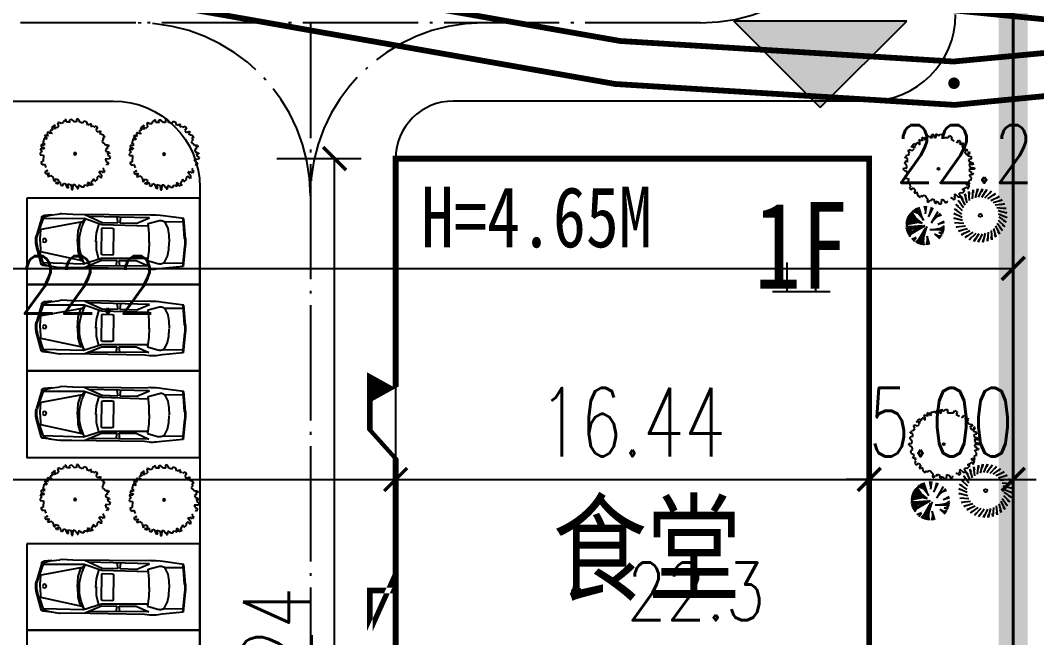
# Model space of a CAD drawing. Header units: millimetres. Extents: x 423323 to 424695, y 55333 to 56284.
# Drawn here: x 423760.54 to 423795.83, y 55737.78 to 55759.21 of the extents above; entities that cross this region are included whole.
import ezdxf
from ezdxf.enums import TextEntityAlignment as Align

# ---------------------------------------------------------------- set-up
doc = ezdxf.new("R2010")
doc.units = ezdxf.units.MM
doc.header["$LTSCALE"] = 1000
for name, pattern in [('DASH', [0.35, 0.25, -0.1]), ('DOTE', [2.4200000000000004, 2, -0.2, 0.02, -0.2]), ('X3', [5, 4, -1])]:
    doc.linetypes.add(name, pattern=pattern)
for name, color, linetype in [('A绿-1', 82, 'Continuous'), ('DIM_ELEV', 3, 'Continuous'), ('PUB_DIM', 3, 'Continuous'), ('PUB_TEXT', 7, 'Continuous'), ('TREE', 74, 'Continuous'), ('地形图', 252, 'Continuous'), ('道路', 4, 'Continuous'), ('道路中心线', 1, 'DOTE'), ('道路线', 142, 'Continuous')]:
    doc.layers.add(name, color=color, linetype=linetype)
doc.styles.add('_TCH_DIM_T3', font='SIMPLEX', dxfattribs={"width": 0.7058823529411765, "bigfont": 'GBCBIG'})
doc.styles.add('HZ', font='rs.shx', dxfattribs={"width": 0.8, "bigfont": 'hztxt.shx'})
doc.styles.add('黑体', font='simhei.ttf', dxfattribs={"width": 0.8, "height": 3.5})
doc.linetypes.add('FENCELINE2', pattern='A,0.25,-0.1,[132,ltypeshp.shx,S=0.1,R=0,X=-0.1,Y=0],-0.1,1', length=1.45)
doc.dimstyles.new('_TCH_ARCH_M_M&&1', dxfattribs={"dimtxt": 2.38, "dimasz": 0.8, "dimexe": 2, "dimexo": 2.4, "dimgap": 0.8, "dimtad": 1, "dimzin": 0, "dimdsep": 46, "dimtxsty": '_TCH_DIM_T3', "dimblk": 'ARCHTICK', "dimcen": 0.09, "dimclrt": 7, "dimazin": 2, "dimtfac": 1, "dimtdec": 0, "dimtix": 1, "dimtmove": 2, "dimatfit": 3, "dimfxl": 0, "dimtolj": 1, "dimtzin": 0, "dimarcsym": 0})

# ---------------------------------------------------------------- blocks, each defined once
blk = doc.blocks.new('gc119')
for p, q in [((-0.5, 1), (-0.5, 0)), ((0.5, 1), (0.5, 0)), ((-1, 0), (1, 0))]:
    blk.add_line(p, q)
blk = doc.blocks.new('GC200')
at = {"linetype": 'Continuous', "const_width": 0.2, "flags": 128}
blk.add_lwpolyline([(-0.1, 0, 1), (0.1, 0, 1)], format="xyb", close=True, dxfattribs=at)
blk = doc.blocks.new('004')
at = {"layer": 'A绿-1', "color": 0}
for p, q in [((-354.0262352973223, 970.8250717481351), (-440.2828581407666, 997.0254248102865)), ((-440.2828581407666, 997.0254248102865), (-401.0504480734235, 898.9449731072164)), ((-283.4899161085486, 859.7583582361913), (-354.0262352973223, 970.8250717481351)), ((-275.5614151135087, 925.1453257759786), (-283.4899161085486, 859.7583582361913)), ((-244.2575060412055, 925.1453257759786), (-275.5614151135087, 925.1453257759786)), ((-205.0250959738623, 1023.225777479049), (-267.7696124538779, 997.0254248102865)), ((-267.7696124538779, 997.0254248102865), (-244.2575060412055, 925.1453257759786)), ((-181.5129895612481, 944.7386332114911), (-205.0250959738623, 1023.225777479049)), ((-134.352078498865, 964.3319406470036), (-181.5129895612481, 944.7386332114911)), ((69.60177459567785, 1036.212039681312), (-8.863045538950246, 1029.71890858018)), ((-8.863045538950246, 1029.71890858018), (-8.863045538950246, 990.532293709155)), ((69.60177459567785, 977.432117374774), (69.60177459567785, 1036.212039681312)), ((93.11388100835029, 938.2455025037489), (69.60177459567785, 977.432117374774)), ((132.3462910756934, 905.552018340466), (93.11388100835029, 938.2455025037489)), ((179.3705038517946, 1023.225777479049), (132.3462910756934, 905.552018340466)), ((250.043521326792, 1016.618732245799), (179.3705038517946, 1023.225777479049)), ((265.627126695239, 944.7386332114911), (250.043521326792, 1016.618732245799)), ((320.5798404663801, 912.0451494415975), (265.627126695239, 944.7386332114911)), ((359.8122505337233, 944.7386332114911), (320.5798404663801, 977.432117374774)), ((320.5798404663801, 977.432117374774), (320.5798404663801, 912.0451494415975)), ((359.8122505337233, 846.658181508421), (359.8122505337233, 944.7386332114911)), ((-871.7026707425248, 604.8175325235134), (-895.2147771060118, 532.9374338825946)), ((-824.6784579664236, 585.2242250880008), (-871.7026707425248, 604.8175325235134)), ((-793.2378505587112, 644.0041473945384), (-824.6784579664236, 585.2242250880008)), ((-761.9339414864662, 715.8842460354572), (-808.9581542625674, 676.6976311644321)), ((-808.9581542625674, 676.6976311644321), (-793.2378505587112, 644.0041473945384)), ((-699.1894250065088, 833.5580051740399), (-769.7257441952825, 748.57773019874)), ((-769.7257441952825, 748.57773019874), (-722.7015314191231, 742.0845990976086)), ((-722.7015314191231, 650.6111930211773), (-761.9339414864662, 715.8842460354572)), ((-722.7015314191231, 742.0845990976086), (-691.2609240114689, 683.304676791071)), ((-691.2609240114689, 683.304676791071), (-722.7015314191231, 650.6111930211773)), ((-691.2609240114689, 761.6779065331211), (-699.1894250065088, 833.5580051740399)), ((-534.4679819792509, 794.3713903030148), (-691.2609240114689, 761.6779065331211)), ((-510.9558756157639, 892.4518420060849), (-605.0043011680245, 840.1650508006787)), ((-605.0043011680245, 840.1650508006787), (-534.4679819792509, 794.3713903030148)), ((-456.0031618445646, 866.2514889439335), (-510.9558756157639, 892.4518420060849)), ((-401.0504480734235, 898.9449731072164), (-456.0031618445646, 866.2514889439335)), ((399.0446606501937, 813.9646977385273), (359.8122505337233, 846.658181508421)), ((438.2770707175368, 853.2652271350598), (399.0446606501937, 813.9646977385273)), ((477.50948078488, 827.0648744662976), (438.2770707175368, 853.2652271350598)), ((524.5336935609812, 879.3516656717038), (477.50948078488, 827.0648744662976)), ((563.7661036283243, 846.658181508421), (524.5336935609812, 879.3516656717038)), ((532.3254962697974, 768.28495215976), (563.7661036283243, 846.658181508421)), ((571.5579063370824, 702.8979842265835), (532.3254962697974, 768.28495215976)), ((563.7661036283243, 670.2045004566899), (571.5579063370824, 702.8979842265835)), ((595.0700127497548, 637.511016293407), (563.7661036283243, 670.2045004566899)), ((657.8145291805267, 663.597454830051), (595.0700127497548, 637.511016293407)), ((697.0469392970554, 617.9177092512837), (657.8145291805267, 663.597454830051)), ((744.2078503593802, 670.2045004566899), (697.0469392970554, 617.9177092512837)), ((783.4402604267234, 604.8175325235134), (744.2078503593802, 670.2045004566899)), ((791.2320631355396, 480.6506426771884), (783.4402604267234, 604.8175325235134)), ((-1067.86472112831, 284.4897392710409), (-1052.144417424453, 317.1832230409345)), ((-1052.144417424453, 317.1832230409345), (-910.9350808098679, 277.9966081699095)), ((-981.6080982848653, 428.3638510783931), (-965.8877945810091, 461.0573352416759)), ((-926.6553845137241, 415.263674744012), (-981.6080982848653, 428.3638510783931)), ((-965.8877945810091, 461.0573352416759), (-863.9108680337667, 454.450289615037)), ((-942.3756881683948, 369.4700142463407), (-926.6553845137241, 415.263674744012)), ((-887.4229743971955, 323.676354142066), (-942.3756881683948, 369.4700142463407)), ((-910.9350808098679, 277.9966081699095), (-887.4229743971955, 323.676354142066)), ((-895.2147771060118, 532.9374338825946), (-863.9108680337667, 480.6506426771884)), ((-863.9108680337667, 454.450289615037), (-840.3987616210943, 461.0573352416759)), ((830.4644732028246, 500.243950112701), (791.2320631355396, 480.6506426771884)), ((806.9523668393958, 408.6566291173658), (869.6968832701677, 487.1437733849307)), ((838.2562759116408, 343.3835761030932), (806.9523668393958, 408.6566291173658)), ((869.6968832701677, 487.1437733849307), (830.4644732028246, 500.243950112701)), ((932.4413997501251, 362.9768835386058), (838.2562759116408, 343.3835761030932)), ((908.9292933866382, 277.9966081699095), (963.7453088716138, 310.6900923331996)), ((963.7453088716138, 310.6900923331996), (932.4413997501251, 362.9768835386058)), ((-942.3756881683948, 225.7098169645033), (-1067.86472112831, 284.4897392710409)), ((-1059.93622013327, 127.6293652614331), (-1052.144417424453, 186.4092875679708)), ((-965.8877945810091, 55.74926662051439), (-1059.93622013327, 127.6293652614331)), ((-1052.144417424453, 186.4092875679708), (-950.1674908772111, 121.1362345536909)), ((-1052.144417424453, -68.53153814470716), (-1052.144417424453, 3.462475415108202)), ((-1052.144417424453, 3.462475415108202), (-965.8877945810091, -3.144570211530663)), ((-965.8877945810091, -3.144570211530663), (-965.8877945810091, 55.74926662051439)), ((-950.1674908772111, 121.1362345536909), (-942.3756881683948, 225.7098169645033)), ((932.4413997501251, 199.5094639023519), (885.4171869740239, 199.5094639023519)), ((885.4171869740239, 199.5094639023519), (908.9292933866382, 160.3228490313268)), ((924.6495970413089, 101.4290121992817), (901.0007923915982, 68.8494429548955)), ((901.0007923915982, 68.8494429548955), (971.6738098174683, 16.44873722398188)), ((932.4413997501251, 232.2029480656347), (908.9292933866382, 277.9966081699095)), ((908.9292933866382, 160.3228490313268), (971.6738098174683, 160.3228490313268)), ((971.6738098174683, 160.3228490313268), (924.6495970413089, 101.4290121992817)), ((971.6738098174683, 16.44873722398188), (971.6738098174683, -68.53153814470716)), ((-1044.352614715695, -153.511813120007), (-1067.86472112831, -192.6984279910321)), ((-1067.86472112831, -192.6984279910321), (-1028.632311061025, -218.7848665276761)), ((-989.399900944496, -107.7181530157322), (-1052.144417424453, -68.53153814470716)), ((-981.6080982848653, -173.1051205555195), (-1044.352614715695, -153.511813120007)), ((-1028.632311061025, -218.7848665276761), (-1005.120204648352, -166.4980749288807)), ((-1012.912007357168, -277.6787033597211), (-989.399900944496, -258.0853959242086)), ((-997.1917036533123, -310.3721871296148), (-1012.912007357168, -277.6787033597211)), ((-973.6795972898253, -173.1051205555195), (-989.399900944496, -107.7181530157322)), ((-989.399900944496, -258.0853959242086), (-950.1674908772111, -277.6787033597211)), ((-934.4471871733549, -179.598251656651), (-973.6795972898253, -173.1051205555195)), ((-950.1674908772111, -277.6787033597211), (-926.6553845137241, -251.4783502975697)), ((-926.6553845137241, -251.4783502975697), (-934.4471871733549, -179.598251656651)), ((869.6968832701677, -277.6787033597211), (846.1847769066808, -336.4586256662587)), ((948.1617034539813, -310.3721871296148), (869.6968832701677, -277.6787033597211)), ((971.6738098174683, -68.53153814470716), (901.0007923915982, -94.61797628796194)), ((901.0007923915982, -94.61797628796194), (901.0007923915982, -179.598251656651)), ((901.0007923915982, -179.598251656651), (948.1617034539813, -218.7848665276761)), ((948.1617034539813, -218.7848665276761), (971.6738098174683, -271.0716577330822)), ((971.6738098174683, -271.0716577330822), (948.1617034539813, -310.3721871296148)), ((-918.8635818049079, -356.0519331017713), (-997.1917036533123, -310.3721871296148)), ((-942.3756881683948, -526.0124834457674), (-926.6553845137241, -480.3327374736109)), ((-863.9108680337667, -499.9260449091234), (-942.3756881683948, -526.0124834457674)), ((-926.6553845137241, -480.3327374736109), (-887.4229743971955, -441.0322080770711)), ((-887.4229743971955, -441.0322080770711), (-918.8635818049079, -356.0519331017713)), ((-887.4229743971955, -584.9063202778125), (-840.3987616210943, -532.6195286790171)), ((-848.1905643299106, -643.6862421909609), (-887.4229743971955, -584.9063202778125)), ((-840.3987616210943, -532.6195286790171), (-863.9108680337667, -499.9260449091234)), ((-801.1663515537512, -584.9063202778125), (-848.1905643299106, -643.6862421909609)), ((-761.9339414864662, -617.5998040477061), (-801.1663515537512, -584.9063202778125)), ((775.5117594316835, -513.0262212435046), (767.7199567228672, -552.2128361145296)), ((767.7199567228672, -552.2128361145296), (830.4644732028246, -584.9063202778125)), ((799.0238658443559, -447.6392537037173), (775.5117594316835, -513.0262212435046)), ((814.7441694990266, -493.3189992824773), (799.0238658443559, -447.6392537037173)), ((830.4644732028246, -584.9063202778125), (806.9523668393958, -617.5998040477061)), ((861.7683822751278, -473.7256918469648), (814.7441694990266, -493.3189992824773)), ((846.1847769066808, -336.4586256662587), (885.4171869740239, -434.5390769759397)), ((885.4171869740239, -434.5390769759397), (861.7683822751278, -473.7256918469648)), ((-636.4449085264932, -728.66651755965), (-714.9097287103068, -656.7864189187312)), ((-683.4691213026526, -787.560354391695), (-636.4449085264932, -728.66651755965)), ((-628.5164075314533, -852.9473223248715), (-683.4691213026526, -787.560354391695)), ((-573.7003920957213, -800.6605307260761), (-628.5164075314533, -852.9473223248715)), ((-401.0504480734235, -852.9473223248715), (-573.7003920957213, -800.6605307260761)), ((-424.5625544369104, -944.4207284013028), (-401.0504480734235, -852.9473223248715)), ((297.0677341029514, -833.2401003638515), (273.5556276902789, -918.2203753391514)), ((328.3716431751964, -911.7272442380199), (297.0677341029514, -833.2401003638515)), ((383.3243569463957, -892.1339371958966), (359.8122505337233, -918.2203753391514)), ((406.8364633098245, -865.9335841337452), (383.3243569463957, -892.1339371958966)), ((438.2770707175368, -872.540629760384), (406.8364633098245, -865.9335841337452)), ((422.5567670136807, -885.5268915692577), (438.2770707175368, -872.540629760384)), ((453.997374421393, -918.2203753391514), (422.5567670136807, -885.5268915692577)), ((469.5809797898401, -807.1536618272075), (446.0688734263531, -800.6605307260761)), ((446.0688734263531, -800.6605307260761), (485.301283493638, -852.9473223248715)), ((563.7661036283243, -852.9473223248715), (453.997374421393, -918.2203753391514)), ((508.813389857125, -794.0534854928264), (469.5809797898401, -807.1536618272075)), ((485.301283493638, -852.9473223248715), (548.0457999736536, -833.2401003638515)), ((555.8376026332844, -735.2735631862888), (493.0930862024543, -761.3600013295436)), ((493.0930862024543, -761.3600013295436), (508.813389857125, -794.0534854928264)), ((548.0457999736536, -833.2401003638515), (563.7661036283243, -852.9473223248715)), ((650.022726520896, -794.0534854928264), (555.8376026332844, -735.2735631862888)), ((673.5348328843829, -761.3600013295436), (650.022726520896, -794.0534854928264)), ((704.9754402920953, -637.1931114832187), (665.7430301755667, -682.9867719808826)), ((665.7430301755667, -682.9867719808826), (673.5348328843829, -761.3600013295436)), ((759.7914557278273, -650.2932878175998), (704.9754402920953, -637.1931114832187)), ((783.4402604267234, -617.5998040477061), (759.7914557278273, -650.2932878175998)), ((806.9523668393958, -617.5998040477061), (783.4402604267234, -617.5998040477061)), ((-385.3301443695673, -964.0140358368153), (-424.5625544369104, -944.4207284013028)), ((-338.3059315934661, -944.4207284013028), (-385.3301443695673, -964.0140358368153)), ((-299.0735215261229, -944.4207284013028), (-338.3059315934661, -944.4207284013028)), ((-259.841111458838, -1009.80769594109), (-299.0735215261229, -944.4207284013028)), ((-228.5372023373493, -911.7272442380199), (-259.841111458838, -1009.80769594109)), ((-181.5129895612481, -911.7272442380199), (-228.5372023373493, -911.7272442380199)), ((-189.3047922700644, -1009.80769594109), (-181.5129895612481, -911.7272442380199)), ((-126.5602757900488, -1022.907872668864), (-189.3047922700644, -1009.80769594109)), ((-118.6317747950088, -937.9275973001713), (-126.5602757900488, -1022.907872668864)), ((-55.88725836423691, -957.5209047356839), (-118.6317747950088, -937.9275973001713)), ((-55.88725836423691, -1009.80769594109), (-55.88725836423691, -957.5209047356839)), ((-16.65484824776649, -996.707519606709), (-55.88725836423691, -1009.80769594109)), ((69.60177459567785, -1016.300827042221), (-16.65484824776649, -996.707519606709)), ((108.834184663021, -924.8274209657902), (69.60177459567785, -950.913859109045)), ((69.60177459567785, -950.913859109045), (69.60177459567785, -1016.300827042221)), ((132.3462910756934, -1022.907872668864), (108.834184663021, -924.8274209657902)), ((195.0908075556508, -996.707519606709), (132.3462910756934, -1022.907872668864)), ((226.3947166278958, -944.4207284013028), (163.6502001479384, -944.4207284013028)), ((163.6502001479384, -944.4207284013028), (195.0908075556508, -996.707519606709)), ((250.043521326792, -983.6073432723279), (226.3947166278958, -944.4207284013028)), ((297.0677341029514, -964.0140358368153), (250.043521326792, -983.6073432723279)), ((273.5556276902789, -918.2203753391514), (297.0677341029514, -964.0140358368153)), ((359.8122505337233, -918.2203753391514), (328.3716431751964, -911.7272442380199))]:
    blk.add_line(p, q, dxfattribs=at)
blk.add_circle((-32.37515195156448, 9.95560612285044), 31.3039090878656, dxfattribs=at)
blk = doc.blocks.new('106')
at = {"layer": 'A绿-1'}
for p, q in [((-0.228375657403376, 0.3911202088929713), (-0.2133028688840568, 0.3429643791168928)), ((-0.2002683292375877, 0.2369929398410022), (-0.228375657403376, 0.3911202088929713)), ((-0.1568464929587208, 0.4254549364559352), (-0.15036486601457, 0.3754133395850658)), ((-0.1559300976805389, 0.2687884201295674), (-0.1568464929587208, 0.4254549364559352)), ((-0.1067442361963913, 0.2924016029573977), (-0.08044185437029228, 0.4468471328727901)), ((-0.08044185437029228, 0.4468471328727901), (-0.08274833002360538, 0.3964402577839792)), ((-0.05420523235807195, 0.3071150127798319), (-0.001483257976360619, 0.4546468076296151)), ((-0.001483257976360619, 0.4546468076296151), (-0.01250775507651269, 0.4054062413051724)), ((9.054277325049043e-05, 0.3124815910123289), (0.07763017917750403, 0.4486169712617993)), ((0.05449333961587399, 0.3083382761105895), (0.1544946354697458, 0.4289408377371728)), ((0.07763017917750403, 0.4486169712617993), (0.05822263442678377, 0.4020388638600707)), ((0.1073501566424966, 0.2948109610006213), (0.2267746231518686, 0.3962162560783327)), ((0.1544946354697458, 0.4289408377371728), (0.1272937313769944, 0.3864404410123825)), ((0.1570549662574194, 0.2723106667399406), (0.2922739514615387, 0.351437546312809)), ((0.2267746231518686, 0.3962162560783327), (0.1926068455213681, 0.359084923285991)), ((0.2922739514615387, 0.351437546312809), (0.2521774708875455, 0.3208034941926599)), ((-0.3931069399695843, 0.2226583608426154), (-0.355975607293658, 0.1884905835613608)), ((-0.291701645066496, 0.1032338943332434), (-0.3931069399695843, 0.2226583608426154)), ((-0.3483282300294377, 0.2881576893851161), (-0.3176941780839115, 0.2480612085200846)), ((-0.2692013504565693, 0.1529387040063739), (-0.3483282300294377, 0.2881576893851161)), ((-0.2928559703868814, 0.3448861944489181), (-0.2696499992744066, 0.3000793219543993)), ((-0.2384117362089455, 0.1979812509380281), (-0.2928559703868814, 0.3448861944489181)), ((0.2020975130144507, 0.2415210520848632), (0.3490024564089254, 0.295965286437422)), ((0.2411092018592171, 0.2033776454627514), (0.3952364710858092, 0.2314849733375013)), ((0.3490024564089254, 0.295965286437422), (0.3041955842054449, 0.2727593155577779)), ((0.3952364710858092, 0.2314849733375013), (0.3470806413679384, 0.2164121847599745)), ((-0.4455076552694663, 0.07351391715928912), (-0.3989295477513224, 0.05410637240856886)), ((-0.3093722748453729, -0.004025719594210386), (-0.4455076552694663, 0.07351391715928912)), ((-0.4258315216866322, 0.1503783734515309), (-0.3833311250782572, 0.1231774692423642)), ((-0.3052289601182565, 0.0503770774230361), (-0.4258315216866322, 0.1503783734515309)), ((0.2729046823224053, 0.1590394135564566), (0.4295711983577348, 0.1599558088928461)), ((0.2965178649756126, 0.1098535521887243), (0.4509633949492127, 0.08355117030441761)), ((0.3112312750308774, 0.05731454864144325), (0.4587630697060376, 0.004592574201524258)), ((0.3165978530887514, 0.003018773160874844), (0.4527332335128449, -0.07452086312696338)), ((0.4295711983577348, 0.1599558088928461), (0.3795296016032808, 0.1534741818904877)), ((0.4509633949492127, 0.08355117030441761), (0.4005565198021941, 0.08585764607414603)), ((0.4587630697060376, 0.004592574201524258), (0.409522503556218, 0.01561707118526101)), ((-0.4515374914626591, -0.005599520169198513), (-0.4022969252546318, -0.01662401715293527)), ((-0.3040056967874989, -0.05832149460911751), (-0.4515374914626591, -0.005599520169198513)), ((-0.4437378167058341, -0.08455811673775315), (-0.3933309415006079, -0.08686459204182029)), ((-0.2892922866740264, -0.1108604981563985), (-0.4437378167058341, -0.08455811673775315)), ((-0.4223456201143563, -0.1609627548605204), (-0.3723040233599022, -0.1544811283238232)), ((-0.2656791040790267, -0.1600463599897921), (-0.4223456201143563, -0.1609627548605204)), ((0.2764269286999479, -0.1539456499740481), (0.3555538083310239, -0.2891646353527904)), ((0.2989272233680822, -0.1042408407665789), (0.4003325182129629, -0.2236653072759509)), ((0.3124545383616351, -0.05138402339071035), (0.4330570999300107, -0.1513853194192052)), ((0.4330570999300107, -0.1513853194192052), (0.3905567032634281, -0.1241844152100384)), ((0.4527332335128449, -0.07452086312696338), (0.4061551259947009, -0.05511331837624311)), ((-0.2338836235576309, -0.2043845914304256), (-0.3880108928424306, -0.2324919197708368)), ((-0.3880108928424306, -0.2324919197708368), (-0.3398550630663522, -0.21741913119331)), ((-0.1948719347710721, -0.2425279985181987), (-0.3417768781655468, -0.2969722324050963)), ((-0.3417768781655468, -0.2969722324050963), (-0.2969700059038587, -0.2737662615254521)), ((-0.1498293880722485, -0.2733176127076149), (-0.2850483732181601, -0.3524444922804832)), ((-0.2850483732181601, -0.3524444922804832), (-0.2449518926441669, -0.3218104401603341)), ((-0.100124578399118, -0.2958179074339569), (-0.21954904490849, -0.3972232020460069)), ((-0.04726776137249544, -0.3093452220782638), (-0.1472690572263673, -0.4299477837048471)), ((0.007135035470128059, -0.3134885369800031), (-0.07040460099233314, -0.4496239172294736)), ((0.06143081065965816, -0.3081219587475061), (0.008708836219739169, -0.4556537535972893)), ((0.1139698144397698, -0.293408548925072), (0.08766743261367083, -0.4478540788404644)), ((0.1631556759239174, -0.2697953660972416), (0.1640720712020993, -0.4264618824236095)), ((0.2074939074809663, -0.2379998858086765), (0.2356012357049622, -0.3921271548606455)), ((0.2356012357049622, -0.3921271548606455), (0.2205284471274354, -0.3439713250845671)), ((0.2456373144523241, -0.1989881969057024), (0.3000815485720523, -0.3458931404165924)), ((0.3000815485720523, -0.3458931404165924), (0.2768755775177851, -0.3010862679220736)), ((0.3555538083310239, -0.2891646353527904), (0.3249197563272901, -0.2490681549534202)), ((0.4003325182129629, -0.2236653072759509), (0.3632011855370365, -0.1894975295290351)), ((-0.21954904490849, -0.3972232020460069), (-0.1853812672779895, -0.3600918692536652)), ((-0.1472690572263673, -0.4299477837048471), (-0.1200681531336159, -0.3874473869800568)), ((-0.07040460099233314, -0.4496239172294736), (-0.05099705618340522, -0.403045809827745)), ((0.008708836219739169, -0.4556537535972893), (0.01973333331989124, -0.4064131872728467)), ((0.08766743261367083, -0.4478540788404644), (0.08997390820877627, -0.3974472037516534)), ((0.1640720712020993, -0.4264618824236095), (0.1575904442579485, -0.3764202855527401))]:
    blk.add_line(p, q, dxfattribs=at)
blk.add_circle((0, 0), 0.02542566419508603, dxfattribs=at)
blk = doc.blocks.new('A$C3C3C514D')
at = {"color": 62}
for p, q in [((1605.349123671884, 2999.870331034501), (469.207965202746, 3494.452526592766)), ((2071.824466693564, 2429.873760024813), (549.4752726558363, 3589.414497310005)), ((1326.542544143624, 3257.4368001119), (603.2199509869679, 3647.226881267154)), ((847.3345585143543, 3366.418587119289), (660.8505110794213, 3702.693141290947)), ((900.4290915480233, 3477.777107097092), (707.5654244064353, 3738.217803495703)), ((1605.349123671826, 2999.870331034443), (750.8851967665832, 3786.550790739188)), ((984.2713447026326, 3455.243127460824), (812.277521153097, 3810.887742018909)), ((1074.529505442712, 3468.208040370082), (864.6335695263115, 3847.222711280512)), ((1326.542544143624, 3257.4368001119), (974.6930568052921, 3954.623211999133)), ((2179.000919294602, 2416.808635872469), (974.6930568052339, 3954.623211999249)), ((1473.712204596086, 3317.41162919614), (1125.235767764272, 4044.52211061219)), ((1340.201310041419, 3595.987626174581), (1210.139561195509, 4088.230468930968)), ((1751.334722705476, 3802.809465781989), (1478.104904397856, 4197.129696525692)), ((1919.436250670115, 3295.869862360123), (1619.87993329094, 4238.583472712839)), ((1825.683147024072, 4286.479620738857), (1919.436250670115, 3295.869862360123)), ((2775.44420301693, 3381.872161707084), (3114.193770329701, 4078.99409915469)), ((2775.44420301693, 3381.872161707084), (3300.577840314771, 3974.093617225531)), ((3134.837964340055, 3754.76172561085), (3501.200997234264, 3830.990343054407)), ((3589.058006217529, 3756.44363610915), (3284.695077387732, 3426.685868134955)), ((3284.695077387732, 3426.685868134955), (3743.954207360395, 3602.883494721726)), ((3563.89162212651, 3199.447884567722), (3831.21567409375, 3500.923600284324)), ((984.7544328050571, 2273.724241797347), (0.0007839561440050602, 2151.564100286836)), ((1375.672028960544, 2264.313596957742), (3.305520017049275, 2272.03311878012)), ((1448.023580070992, 2052.362110511254), (10.15796255005989, 2361.668319288903)), ((2135.232990760996, 2150.264369801851), (32.55452116351807, 2465.984722051653)), ((533.1912579906057, 2270.554973679129), (49.66226590337465, 2632.960576930171)), ((753.9868587398669, 3022.038857423584), (193.5035932997125, 3044.810067712096)), ((314.4256186053972, 3273.022541428596), (753.9868587398669, 3022.038857423584)), ((2296.287840595644, 2297.597798085713), (1605.349123671884, 2999.870331034501)), ((2489.686676225509, 2732.206118314789), (3940.056056752917, 3352.898291928723)), ((2489.686676225509, 2732.206118314789), (4009.666269849055, 3242.915287533222)), ((3070.429863068275, 2927.334310644423), (4073.21272466809, 3125.70325735418)), ((3515.591569720767, 2534.436122798623), (4262.348584147287, 2582.152975055709)), ((3555.853422827786, 2540.219438288535), (4282.777590182144, 2465.430031596887)), ((3687.70036326116, 3052.713633903913), (4141.990765752853, 2975.994746586832)), ((510.4239044267451, 1999.942123937828), (0.5570620362996124, 2201.739804678538)), ((1064.607652771112, 1996.477009726019), (4.591833160433453, 2012.261513261532)), ((439.1764462417341, 1908.790770723863), (8.669284592731856, 1959.786650099326)), ((774.4177742820466, 2000.798174635274), (13.15909582190216, 1915.126752585493)), ((2135.232990760996, 2150.264369801851), (21.87210965197301, 1846.695811072015)), ((657.8368002554635, 1926.7924487665), (45.11357798235258, 1758.335794360493)), ((51.28057011880446, 1685.709551507229), (1026.896785462275, 1809.549556535989)), ((1836.29971167905, 2067.005472818244), (97.0255496049067, 1513.774926499522)), ((539.4954581536585, 1654.516319991992), (142.7943724433426, 1412.449900535896)), ((1750.711248750042, 1563.007457011903), (186.746884292399, 1275.758001948852)), ((545.6707400488085, 1182.412796014949), (227.4838215191266, 1189.614000303933)), ((1385.252209935803, 1488.095685860026), (279.3914999731351, 1092.18099616369)), ((1530.658538073068, 1263.897891423228), (320.7974784147227, 1022.162752958364)), ((917.7438590381062, 1320.720697302721), (378.9868606914533, 932.8971355511458)), ((1951.042371983465, 1835.31019329658), (482.6303959125653, 794.4506291616708)), ((1026.896785462275, 1809.549556535989), (539.4954581536585, 1654.516319991992)), ((539.4954581536585, 1654.516319991992), (539.4954581536585, 1654.516319991992)), ((1301.963158443745, 1352.742992593936), (558.3746187355136, 706.2906014863402)), ((1440.125385918713, 1140.839503598894), (558.3746187394718, 706.290601489658)), ((1951.042371983465, 1835.31019329658), (897.781899552152, 403.6519265507523)), ((1871.159792497579, 1681.281534025329), (1101.653378332849, 274.0547978988034)), ((2208.844738288375, 1494.633367192146), (1767.445051185787, 34.75827791678603)), ((2216.408725720656, 1566.355518555938), (2051.467542838247, 2.374008722632425)), ((2175.896588742093, 1176.232246212487), (2242.774289788154, 1.868802304234123)), ((2860.856211967999, 1371.018306974467), (3696.951632420416, 652.7394956363714)), ((2937.841063297063, 2122.409653927869), (4093.265173327527, 1220.508636300801)), ((3119.921830153093, 1140.888665662438), (3574.077141365618, 535.8399471042794)), ((3124.936847638106, 1964.20130907523), (4195.285891590174, 1521.569583294215)), ((3824.117504721857, 1673.902075865743), (4260.926775615488, 1716.495266604616)), ((4209.219508302107, 1515.851039799309), (3824.117504721857, 1673.902075865743)), ((973.4749761852436, 832.0017907829606), (599.8888272259501, 661.8104805308685)), ((1178.306831361202, 1009.279139255785), (672.0134192556143, 590.1561599333654)), ((1152.412246286403, 749.76160256), (690.5500716508832, 572.7967546492873)), ((1353.226926727395, 1022.72162039252), (748.1426281688036, 521.3821870200627)), ((1404.233748186613, 827.3954568555346), (806.4801583980443, 472.9159176624671)), ((1238.113935883681, 716.2462390401342), (947.2832098532817, 369.174599805352)), ((1258.495346244716, 560.8778919360484), (1009.024247576192, 328.9665749141132)), ((1383.791929551866, 524.2609191740339), (1212.435148148623, 216.2287497345533)), ((1477.26738692564, 960.9549531485245), (1309.122666287818, 172.1930281034729)), ((1942.093605945876, 612.3868579137779), (1418.087107491447, 129.2403816557489)), ((2146.692900019814, 905.306164879963), (1570.411817711953, 80.2600374664762)), ((2115.363810286799, 528.8045255009783), (1808.088464776287, 27.76509755756706)), ((2012.978706246766, 693.9772302700148), (1897.087044521701, 15.22879721483332)), ((2220.338045556971, 537.9691018803278), (2145.655409793486, -0.0003404281451366842)), ((2674.276100698218, 953.4861329870473), (3081.273531702231, 210.4990622177429)), ((2789.530969462998, 723.2639548840234), (2896.489802393538, 121.6835899216821))]:
    blk.add_line(p, q, dxfattribs=at)
blk = doc.blocks.new('$plan$00001328')
at = {"layer": '道路线'}
for p, q in [((-2278.570649627788, 115.6225348542457), (-2218.803366644151, 806.9977161738998)), ((-2253.518725873425, 115.6225348542457), (-2193.85787881245, 805.7664881054179)), ((-2218.803366644151, 806.9977161738998), (-1492.573981824487, 889.0024957686173)), ((-1507.684398478304, 707.438339281015), (-1561.667155417125, 671.3873902272089)), ((-1492.573981774195, 889.0024957686173), (-1284.530039153712, 918.5062971246034)), ((-978.7199154047803, 618.8603807633253), (-1374.339022219882, 728.8031210432191)), ((-1052.766449360085, 923.4538770442841), (-878.2021176843509, 906.2585886130719)), ((-1022.641094101334, 812.4821645323382), (1077.852102024982, 831.3493068288326)), ((-581.5863196149612, 620.4494632431661), (-1022.641094101334, 812.4821645323382)), ((-878.2021176843509, 906.2585886130719), (1644.948969625485, 898.9238580411611)), ((-20.82782665086688, 821.5004658028274), (6.349439877075383, 626.5982612846883)), ((116.3902419519081, 822.6769806089387), (74.00073644538952, 627.2503240569304)), ((1223.991985244463, 895.1156968975001), (622.718902288424, 633.0211199886062)), ((1248.83414398054, 766.8582553601291), (626.0463597648604, 562.0497288253855)), ((1369.958619513346, 582.7117799865473), (1206.826744481278, 751.4299803915483)), ((2642.901139282291, 745.0126403154163), (1248.83414398054, 766.8582553601291)), ((1644.948969625485, 898.9238580411611), (2034.08832831185, 915.328378412195)), ((2034.08832831185, 915.328378412195), (2086.496160414227, 904.4149556926268)), ((2426.516349972791, 855.0477738082909), (2086.496160414209, 904.4149556926268)), ((2367.392204728922, 863.6319476945564), (2369.003086501235, 870.1994307155646)), ((2369.003086501235, 870.1994307155646), (2649.714576295971, 841.6353215474)), ((2603.618147531989, 805.9791319893147), (2426.516349972791, 855.0477738082909)), ((2786.883285571658, 350.7215707288551), (2640.192868194946, 771.7078548146483)), ((2719.629435106227, 782.4776909139646), (2893.796277439503, 147.5088056997437)), ((-1551.048313657363, 692.7412608309705), (-2199.085646605064, 695.440893214035)), ((-1667.391125549983, 458.7826609157846), (-1707.040930119193, 229.5396494913793)), ((-1551.048313657363, 692.7412608309705), (-1667.391125549983, 458.7826609157846)), ((-1015.278262383846, 283.8874308211588), (-978.7199154047803, 618.8603807633253)), ((626.0463597648604, 562.0497288253855), (-987.5850008483385, 537.6323147290705)), ((6.349439877075383, 626.5982612846883), (-581.5863196149612, 620.4494632431661)), ((622.718902288424, 633.0211199886062), (74.00073644538952, 627.2503240569304)), ((222.9823619378485, 404.4614825145063), (222.9823619378485, -455.8024936445336)), ((585.6801457698284, 444.4614825145063), (262.9823619378485, 444.4614825145063)), ((625.6801457698284, -455.8024936445336), (625.6801457698284, 404.4614825145063)), ((810.1659774063783, 258.4339271039234), (721.9120364981763, 593.5758898943996)), ((2843.511522860842, 342.0289321672671), (1302.199908849602, 652.7908354911951)), ((1447.790420437345, 334.1006135109264), (1369.958619513346, 582.7117799865473)), ((2761.54817048625, 15.95725267650681), (2740.211318794828, 362.1850695459934)), ((-1707.040930119193, 229.5396494913793), (-1716.803549932217, -16.09594553427183)), ((-1019.342400924349, -34.16415319639879), (-1015.278262383846, 283.8874308211588)), ((821.9633191051662, -37.82169551554131), (810.1659774063783, 258.4339271039234)), ((1468.573994546642, -41.25965100687705), (1447.790420437345, 334.1006135109264)), ((2815.796833965084, 347.0679665119487), (2866.195612707271, 111.8736684027671)), ((-2278.567482475383, -163.4248824511461), (-2218.803366644151, -854.8000837389745)), ((-2253.518725873425, -163.4248824511461), (-2193.856295236244, -853.5688556704745)), ((-1706.309240666068, -277.342017056436), (-1716.803549932217, -31.70642203080303)), ((-1667.391125549983, -506.5850284808412), (-1707.040930119193, -277.342017056436)), ((-1019.342400924349, -13.63821436865788), (-1015.278262383846, -331.6897983862337)), ((-1015.278262383846, -331.6897983862337), (-978.7199154046784, -666.6627483284001)), ((810.1659774063783, -306.2362946689983), (721.9120364981763, -641.3782574594743)), ((821.9633191051662, -9.980672049515363), (810.1659774063783, -306.2362946689983)), ((1468.573994546642, -6.54271655817962), (1447.790420437345, -381.9029810759831)), ((2719.629435106227, -830.2800584790211), (2893.796277439503, -195.3111732648186)), ((2761.54817048625, -63.75962024154529), (2740.211318794828, -409.9874371110682)), ((2815.796833965084, -394.8703340770053), (2866.19561270728, -159.6760305924373)), ((-1551.048313657363, -740.5436283960453), (-1667.391125549983, -506.5850284808412)), ((-978.7199153595966, -666.6627483284001), (-1370.806667909756, -775.6238456447327)), ((-581.5863196149612, -668.2518308082408), (-1022.641094101334, -860.2845320973947)), ((626.0463597648604, -609.8520963904421), (-987.5850008482657, -585.434682294127)), ((8.16023015180781, -674.4180823057295), (-581.5863196149612, -668.2518308082408)), ((-17.24633362267468, -869.3335412740644), (8.16023015180781, -674.4180823057295)), ((622.718902288424, -680.8234875536627), (73.44296787683652, -675.0473155222253)), ((110.6335498153721, -870.4299899983389), (73.44296787683652, -675.0473155222253)), ((262.9823619378485, -495.8024936445336), (585.6801457698284, -495.8024936445336)), ((1223.991985244463, -942.9180644625749), (622.718902288424, -680.8234875536627)), ((1248.83414398054, -814.6606229251856), (626.0463597648604, -609.8520963904421)), ((1369.958619513346, -630.514147551622), (1206.826744481278, -799.2323479566048)), ((2843.511522860842, -389.8312997323238), (1302.199908849602, -700.5932030562699)), ((1447.790420437345, -381.9029810759831), (1369.958619513346, -630.4498775320835)), ((2786.883285571658, -398.5239382938208), (2640.192868194946, -819.5102223797048)), ((-2218.803366644151, -854.8000837389745), (-1492.573981824487, -936.8048633336921)), ((-1551.048313635753, -740.5436283960453), (-2199.085646605064, -743.2432607790915)), ((-1507.684398478304, -755.2407068460716), (-1561.667155417125, -719.1897577922655)), ((-1492.573981824086, -936.8048633336921), (-1284.530039153712, -966.3086646896782)), ((-1373.842219347486, -776.4674268508506), (-1374.339022219882, -776.6054886082939)), ((-1052.766449360085, -971.2562446093589), (-878.2021176843509, -954.0609561781284)), ((-1022.641094101334, -860.2845320973947), (1077.852102024982, -879.1516743939073)), ((-878.202117634256, -954.0609561781284), (1644.948969625485, -946.7262256062177)), ((2642.901139282291, -792.8150078804911), (1248.83414398054, -814.6606229251856)), ((1645.052790426268, -946.7262256062177), (2034.08832831185, -963.1307459772515)), ((2034.08832831185, -963.1307459772333), (2086.496160414227, -952.2173232576833)), ((2426.516349972791, -902.8501413733475), (2086.496160414209, -952.2173232576833)), ((2367.392204728922, -911.4343152595948), (2369.003086501235, -918.0017982806212)), ((2369.003086501235, -918.0017982806394), (2649.714576295971, -889.4376891124566)), ((2603.618147531989, -853.7814995543713), (2426.516349972791, -902.8501413733657))]:
    blk.add_line(p, q, dxfattribs=at)
blk.add_circle((2607.584925021333, -20.59104831085375), 62.68939525060667, dxfattribs=at)
for centre, radius, start, end in [((-1417.715108145129, 572.7181596606342), 162, 74.4693624143833, 123.7359269426812), ((-1148.051184006315, -43.86448672738067), 971.9999999999999, 84.37428406137518, 98.07159105383322), ((-191.3733673316628, -40.41645040024474), 1591.016210109743, 331.4559648999681, 29.52266267676653), ((2589.199836083794, 753.9396057195145), 53.99999999999999, 19.21061787771381, 74.513830032485), ((2641.514674226629, 761.0514422286715), 81, 15.33852746652279, 84.18980281791481), ((262.9823619378485, 404.4614825145063), 40, 90, 180), ((585.6801457698284, 404.4614825145063), 40, 0, 90), ((-664.5901247379143, -23.90117379844111), 1620, 175.0592372189745, 184.9407627810255), ((-639.5382009835512, -23.90117379844111), 1620, 175.0592372189745, 184.9407627810255), ((2114.775177046477, -23.90118378252834), 648, 356.4735143370423, 3.526485662957672), ((2232.579648385109, -23.90118109482597), 648, 347.9052429229927, 12.09475707700733), ((2268.878190402739, -23.90118378252834), 648, 344.6614725334772, 15.33852746652279), ((262.9823619378485, -455.8024936445336), 40, 180, 270), ((585.6801457698284, -455.8024936445336), 40, 270, 0), ((-1417.715108145129, -620.5205272256908), 162, 236.2640457365627, 286.8198289506168), ((-1148.051196880925, -3.937880837694195), 971.9999999999999, 261.9284089461668, 275.6257159386248), ((2589.199836083794, -801.7419732788412), 53.99999999999999, 285.486169967515, 340.7893821222862), ((2641.514674226629, -808.8538097937462), 81, 275.8101971820852, 344.6614725334772)]:
    blk.add_arc(centre, radius, start, end, dxfattribs=at)
blk = doc.blocks.new('_ArchTick')
at = {"color": 0, "linetype": 'ByBlock', "const_width": 0.15}
blk.add_lwpolyline([(-0.5, -0.5), (0.5, 0.5)], dxfattribs=at)
blk = doc.blocks.new('*D93')
at = {"layer": 'Defpoints', "color": 0}
for p in [(423771.4547625983, 55754.41100000001), (423774.7750201826, 55754.41100000001), (423774.7750201826, 55718.17100000001)]:
    blk.add_point(p, dxfattribs=at)
at = {"layer": 'PUB_DIM', "color": 0, "lineweight": -2}
for p, q in [((423772.3750201826, 55754.41100000001), (423769.4547625983, 55754.41100000001)), ((423771.4547625983, 55718.17100000001), (423771.4547625983, 55754.41100000001)), ((423772.3750201826, 55718.17100000001), (423769.4547625983, 55718.17100000001))]:
    blk.add_line(p, q, dxfattribs=at)
at = {"layer": 'PUB_DIM', "color": 0, "lineweight": -2, "xscale": 0.8, "yscale": 0.8, "zscale": 0.8}
for p, rotation in [((423771.4547625983, 55754.41100000001), 90), ((423771.4547625983, 55718.17100000001), 270)]:
    blk.add_blockref('_ArchTick', p, dxfattribs=dict(at, rotation=rotation))
at = {"layer": 'PUB_DIM', "color": 7, "insert": (423769.4647625983, 55736.29100000007), "char_height": 2.38, "attachment_point": 5, "rotation": 90, "style": '_TCH_DIM_T3'}
blk.add_mtext('\\A1;36.24', dxfattribs=at)
blk = doc.blocks.new('*D94')
at = {"layer": 'Defpoints', "color": 0}
for p in [(423709.0950112005, 55751.27549080235), (423773.5750201821, 55751.27549080235), (423773.5750201821, 55743.2754906151)]:
    blk.add_point(p, dxfattribs=at)
at = {"layer": 'PUB_DIM', "color": 0, "lineweight": -2}
for p, q in [((423709.0950112005, 55748.87549080235), (423709.0950112005, 55741.2754906151)), ((423773.5750201821, 55748.87549080235), (423773.5750201821, 55741.2754906151)), ((423709.0950112005, 55743.2754906151), (423773.5750201821, 55743.2754906151))]:
    blk.add_line(p, q, dxfattribs=at)
at = {"layer": 'PUB_DIM', "color": 0, "lineweight": -2, "xscale": 0.8, "yscale": 0.8, "zscale": 0.8, "rotation": 180}
blk.add_blockref('_ArchTick', (423709.0950112005, 55743.2754906151), dxfattribs=at)
at = {"layer": 'PUB_DIM', "color": 0, "lineweight": -2, "xscale": 0.8, "yscale": 0.8, "zscale": 0.8}
blk.add_blockref('_ArchTick', (423773.5750201821, 55743.2754906151), dxfattribs=at)
at = {"layer": 'PUB_DIM', "color": 7, "insert": (423733.6975926085, 55746.0254906151), "char_height": 2.38, "attachment_point": 5, "style": '_TCH_DIM_T3'}
blk.add_mtext('\\A1;64.48', dxfattribs=at)
blk = doc.blocks.new('*D95')
at = {"layer": 'Defpoints', "color": 0}
for p in [(423773.5750201821, 55751.27549080235), (423790.0150201821, 55751.27549080235), (423790.0150201821, 55743.2754906151)]:
    blk.add_point(p, dxfattribs=at)
at = {"layer": 'PUB_DIM', "color": 0, "lineweight": -2}
for p, q in [((423773.5750201821, 55748.87549080235), (423773.5750201821, 55741.2754906151)), ((423790.0150201821, 55748.87549080235), (423790.0150201821, 55741.2754906151)), ((423773.5750201821, 55743.2754906151), (423790.0150201821, 55743.2754906151))]:
    blk.add_line(p, q, dxfattribs=at)
at = {"layer": 'PUB_DIM', "color": 0, "lineweight": -2, "xscale": 0.8, "yscale": 0.8, "zscale": 0.8, "rotation": 180}
blk.add_blockref('_ArchTick', (423773.5750201821, 55743.2754906151), dxfattribs=at)
at = {"layer": 'PUB_DIM', "color": 0, "lineweight": -2, "xscale": 0.8, "yscale": 0.8, "zscale": 0.8}
blk.add_blockref('_ArchTick', (423790.0150201821, 55743.2754906151), dxfattribs=at)
at = {"layer": 'PUB_DIM', "color": 7, "insert": (423781.7950201822, 55745.2654906151), "char_height": 2.38, "attachment_point": 5, "style": '_TCH_DIM_T3'}
blk.add_mtext('\\A1;16.44', dxfattribs=at)
blk = doc.blocks.new('*D96')
at = {"layer": 'Defpoints', "color": 0}
for p in [(423790.0150201821, 55751.27549080235), (423795.0150198565, 55751.27549080235), (423795.0150198565, 55743.2754906151)]:
    blk.add_point(p, dxfattribs=at)
at = {"layer": 'PUB_DIM', "color": 0, "lineweight": -2}
for p, q in [((423790.0150201821, 55748.87549080235), (423790.0150201821, 55741.2754906151)), ((423795.0150198565, 55748.87549080235), (423795.0150198565, 55741.2754906151)), ((423790.0150201821, 55743.2754906151), (423789.2150201821, 55743.2754906151)), ((423790.0150201821, 55743.2754906151), (423795.0150198565, 55743.2754906151)), ((423795.0150198565, 55743.2754906151), (423795.8150198565, 55743.2754906151))]:
    blk.add_line(p, q, dxfattribs=at)
at = {"layer": 'PUB_DIM', "color": 0, "lineweight": -2, "xscale": 0.8, "yscale": 0.8, "zscale": 0.8}
blk.add_blockref('_ArchTick', (423790.0150201821, 55743.2754906151), dxfattribs=at)
at = {"layer": 'PUB_DIM', "color": 0, "lineweight": -2, "xscale": 0.8, "yscale": 0.8, "zscale": 0.8, "rotation": 180}
blk.add_blockref('_ArchTick', (423795.0150198565, 55743.2754906151), dxfattribs=at)
at = {"layer": 'PUB_DIM', "color": 7, "insert": (423792.5150200193, 55745.2654906151), "char_height": 2.38, "attachment_point": 5, "style": '_TCH_DIM_T3'}
blk.add_mtext('\\A1;5.00', dxfattribs=at)
blk = doc.blocks.new('*D104')
at = {"layer": 'Defpoints', "color": 0}
for p in [(423795.0149440289, 55750.59929068544), (423709.0950112004, 55742.97537544003), (423795.0149440289, 55742.97537544003)]:
    blk.add_point(p, dxfattribs=at)
at = {"layer": 'PUB_DIM', "color": 0, "lineweight": -2}
for p, q in [((423709.0950112004, 55745.37537544003), (423709.0950112004, 55752.59929068544)), ((423795.0149440289, 55745.37537544003), (423795.0149440289, 55752.59929068544)), ((423709.0950112004, 55750.59929068544), (423795.0149440289, 55750.59929068544))]:
    blk.add_line(p, q, dxfattribs=at)
at = {"layer": 'PUB_DIM', "color": 0, "lineweight": -2, "xscale": 0.8, "yscale": 0.8, "zscale": 0.8, "rotation": 180}
blk.add_blockref('_ArchTick', (423709.0950112004, 55750.59929068544), dxfattribs=at)
at = {"layer": 'PUB_DIM', "color": 0, "lineweight": -2, "xscale": 0.8, "yscale": 0.8, "zscale": 0.8}
blk.add_blockref('_ArchTick', (423795.0149440289, 55750.59929068544), dxfattribs=at)
at = {"layer": 'PUB_DIM', "color": 7, "insert": (423752.0549776147, 55752.58929068544), "char_height": 2.38, "attachment_point": 5, "style": '_TCH_DIM_T3'}
blk.add_mtext('\\A1;85.92', dxfattribs=at)
blk = doc.blocks.new('*D128')
at = {"layer": 'Defpoints', "color": 0}
for p in [(423795.0146569191, 56099.31238583392), (423827.6634346402, 56099.31238583392), (423795.0150198625, 55713.13729403223)]:
    blk.add_point(p, dxfattribs=at)
at = {"layer": 'PUB_DIM', "color": 0, "lineweight": -2}
for p, q in [((423797.4146569191, 56099.31238583392), (423829.6634346402, 56099.31238583392)), ((423827.6634346402, 55713.13729403223), (423827.6634346402, 56099.31238583392)), ((423797.4150198625, 55713.13729403223), (423829.6634346402, 55713.13729403223))]:
    blk.add_line(p, q, dxfattribs=at)
at = {"layer": 'PUB_DIM', "color": 0, "lineweight": -2, "xscale": 0.8, "yscale": 0.8, "zscale": 0.8}
for p, rotation in [((423827.6634346402, 56099.31238583392), 90), ((423827.6634346402, 55713.13729403223), 270)]:
    blk.add_blockref('_ArchTick', p, dxfattribs=dict(at, rotation=rotation))
at = {"layer": 'PUB_DIM', "color": 7, "insert": (423825.6734346402, 55906.22483993314), "char_height": 2.38, "attachment_point": 5, "rotation": 90, "style": '_TCH_DIM_T3'}
blk.add_mtext('\\A1;386.18', dxfattribs=at)

msp = doc.modelspace()

# ---------------------------------------------------------------- hatches: boundary and pattern name
at = {"layer": 'DIM_ELEV'}
msp.add_hatch(color=256, dxfattribs=at).paths.add_polyline_path([(423788.3177355867, 55756.18383520369), (423791.3177355867, 55759.18383520369), (423785.3177355867, 55759.18383520369)])

# ---------------------------------------------------------------- linework, layer by layer
at = {"color": 1, "linetype": 'DASH', "ltscale": 0.02, "const_width": 1}
msp.add_lwpolyline([(423795.0150198624, 55713.13729403212), (423431.611805913, 55713.17167436664), (423431.611805913, 55853.10550709903), (423600.9296590644, 55853.10550709895), (423600.9296591326, 56107.48042107719), (423785.9390527269, 56107.4804210772), (423795.0146569158, 56099.31238583689), (423795.0150198624, 55713.13729403212)], dxfattribs=at)
at = {"linetype": 'FENCELINE2', "ltscale": 0.005, "const_width": 0.1}
msp.add_lwpolyline([(423795.0147920918, 55955.48526557801), (423795.0150198625, 55713.13729403212)], dxfattribs=at)
at = {"ltscale": 0.5, "const_width": 0.2}
msp.add_lwpolyline([(423790.015020182, 55754.41100000001), (423773.5750201826, 55754.41100000001), (423773.5750201814, 55746.41100000018), (423772.6750201824, 55746.41100000024), (423772.6750201823, 55745.16100000007), (423773.5750201826, 55745.16099999983), (423773.5750201825, 55739.42099999984), (423772.6750201824, 55739.42099999984), (423772.6750201825, 55738.17099999967), (423773.5750201826, 55738.17099999978), (423773.5750201824, 55730.17099999967), (423774.1750201826, 55730.17099999967), (423774.1750201826, 55718.17099999996), (423789.4150201826, 55718.17099999996), (423789.4150201826, 55730.17100000007), (423790.0150201824, 55730.17100000007)], close=True, dxfattribs=at)
at = {"layer": 'DIM_ELEV'}
for p, q in [((423788.3177355867, 55756.18383520369), (423785.3177355867, 55759.18383520369)), ((423791.3177355867, 55759.18383520369), (423785.3177355867, 55759.18383520369)), ((423788.3177355867, 55756.18383520369), (423791.3177355867, 55759.18383520369))]:
    msp.add_line(p, q, dxfattribs=at)
at = {"layer": '地形图', "color": 250, "linetype": 'Continuous', "const_width": 0.2, "flags": 128}
msp.add_lwpolyline([(423893.9024006001, 55769.32991522886), (423870.5374557392, 55767.05348687444), (423834.8206861526, 55764.40806619608), (423830.5424657526, 55764.09560758722), (423824.6200699048, 55763.4599890231), (423817.5756046384, 55762.08186674914), (423807.5801921291, 55759.50754033705), (423800.9949769692, 55758.53922970229), (423792.9390197224, 55757.78271484431), (423781.3690800917, 55758.49556909649), (423766.8344267283, 55761.05323263557), (423760.2872952818, 55765.16179483313), (423759.7564124668, 55767.82322460276), (423759.1051155019, 55769.61821350878), (423758.0168368204, 55771.13095236042), (423737.204522541, 55776.75560437991), (423735.9901256831, 55777.41240545887), (423734.4839541329, 55778.91426826591), (423732.8262756185, 55780.71496607649), (423732.364465636, 55781.4716297489), (423732.219195326, 55782.08937099683)], dxfattribs=at)
at = {"layer": '地形图', "color": 250, "linetype": 'Continuous', "const_width": 0.2, "elevation": 21.42, "flags": 128}
msp.add_lwpolyline([(423800.93, 55758.95), (423799.5357407045, 55758.90963781135), (423787.5991316163, 55760.08929780913), (423782.24, 55760.73), (423777.5399572239, 55761.48915640003), (423762.2716695487, 55765.46530650654), (423762, 55765.67), (423761.8915004833, 55766.16192810667), (423767.82, 55775.08)], dxfattribs=at)
at = {"layer": '地形图', "color": 250, "linetype": 'X3', "const_width": 0.2, "flags": 128}
msp.add_lwpolyline([(423894.2996114227, 55767.90285617781), (423870.6598933908, 55765.55844664674), (423834.9455035433, 55762.91320222761), (423824.8340123792, 55761.97340861862), (423817.9069447585, 55760.61825307166), (423807.8562511795, 55758.02968897623), (423801.2034392927, 55757.08074603207), (423792.9809802776, 55756.27728515569), (423781.1924177788, 55757.00360933477), (423766.2855732717, 55759.62676736443), (423759.8885590262, 55763.64112557934)], dxfattribs=at)
at = {"layer": '道路', "color": 4}
for p, q in [((423790.0150112006, 55756.41100000001), (423775.5749943322, 55756.41100000001)), ((423774.7750201826, 55754.41100000001), (423774.7750201826, 55754.41100000001))]:
    msp.add_line(p, q, dxfattribs=at)
msp.add_lwpolyline([(423763.7750201826, 55756.41100000001, -0.4142135623730951), (423766.7750201826, 55753.41100000001), (423766.7750201826, 55719.671, -0.414213562373095), (423763.7750201826, 55716.671), (423727.0146618532, 55716.671, -0.414213562373095), (423724.0146618532, 55719.671), (423724.0146618532, 55753.411, -0.4142135623738054), (423727.0146618532, 55756.41100000001), (423763.7750201826, 55756.41100000001)], format="xyb", dxfattribs=at)
for centre, radius, start, end in [((423790.0150112006, 55759.41100000001), 3, 270, 0), ((423775.5750201826, 55754.41100000018), 2, 90, 180)]:
    msp.add_arc(centre, radius, start, end, dxfattribs=at)
at = {"layer": '道路中心线', "color": 1, "linetype": 'DOTE', "ltscale": 0.002}
for p, q in [((423784.1555639901, 55759.12571439316), (423717.5132338831, 55759.12571439317)), ((423770.6126688747, 55759.12571439316), (423770.6126688747, 55721.66278967936))]:
    msp.add_line(p, q, dxfattribs=at)
for centre, start, end in [((423784.1555639901, 55765.12571439316), 270, 0), ((423764.6126688747, 55753.12571439316), 0, 90), ((423776.6126688747, 55753.12571439316), 90, 180)]:
    msp.add_arc(centre, 6, start, end, dxfattribs=at)
at = {"layer": '道路线'}
for points in [[(423760.7750201798, 55753.04099990443), (423760.7750201799, 55750.04099991409), (423766.7750201814, 55750.04099991432), (423766.7750201814, 55753.04099990326)], [(423760.7750201799, 55750.04099991549), (423760.77502018, 55747.04099992515), (423766.7750201816, 55747.04099992538), (423766.7750201816, 55750.04099991432)], [(423760.77502018, 55747.04099992655), (423760.7750201802, 55744.04099993621), (423766.7750201817, 55744.04099993644), (423766.7750201817, 55747.04099992538)], [(423760.7750201803, 55741.04099993621), (423760.7750201804, 55738.04099994587), (423766.7750201819, 55738.0409999461), (423766.7750201819, 55741.04099993504)], [(423760.7750201804, 55738.04099994727), (423760.7750201805, 55735.04099995693), (423766.775020182, 55735.04099995716), (423766.775020182, 55738.0409999461)]]:
    msp.add_lwpolyline(points, close=True, dxfattribs=at)

# ---------------------------------------------------------------- block references
at = {"layer": 'A绿-1'}
for name, p, xscale, yscale, zscale, rotation in [('004', (423762.4435352397, 55754.62152194264), -0.00116705121472478, 0.00116705121472478, -0.00116705121472478, 249.6396806737813), ('004', (423765.5359012489, 55754.60767056832), -0.00116705121472478, 0.00116705121472478, -0.00116705121472478, 249.6396806737813), ('004', (423792.3842238284, 55754.05775836428), 0.00116705121472478, 0.00116705121472478, -0.00116705121472478, 196.4296013010655), ('106', (423793.8756312585, 55752.44369679012), 2.039962694467977, 2.039962694607675, 2.039962694502081, 264.9820240038009), ('004', (423792.5657759293, 55744.5015959226), 0.00116705121472478, 0.00116705121472478, -0.00116705121472478, 196.4296013010655), ('004', (423762.4435352402, 55742.62152197443), -0.00116705121472478, 0.00116705121472478, -0.00116705121472478, 249.6396806737813), ('004', (423765.5359012493, 55742.6076706001), -0.00116705121472478, 0.00116705121472478, -0.00116705121472478, 249.6396806737813), ('106', (423794.0571833593, 55742.88753434844), 2.039962694467977, 2.039962694607675, 2.039962694502081, 264.9820240038009)]:
    msp.add_blockref(name, p, dxfattribs=dict(at, xscale=xscale, yscale=yscale, zscale=zscale, rotation=rotation))
at = {"layer": 'TREE', "extrusion": (0, 0, -1), "xscale": 0.0003134301259033954, "yscale": 0.0003134301259033954, "zscale": 0.0003134301259033955, "rotation": 158.3064505472057}
for p in [(-423791.0815182542, 55752.46383773725), (-423791.263070355, 55742.90767529557)]:
    msp.add_blockref('A$C3C3C514D', p, dxfattribs=at)
at = {"layer": '地形图', "color": 250, "linetype": 'Continuous'}
for name, p in [('GC200', (423792.96, 55757.03, 22.2)), ('gc119', (423787.6550572264, 55749.80313670247)), ('GC200', (423779.8568279481, 55739.3567903929, 22.5))]:
    msp.add_blockref(name, p, dxfattribs=at)
at = {"layer": '道路线', "yscale": -0.001000000000000008, "zscale": 0.0009999999999999998, "rotation": 179.1518915367947}
for p, xscale in [((423763.9934651842, 55751.55529136633), 0.001000000000000008), ((423763.9934651844, 55748.55529137739), 0.001000000000000009), ((423763.9934651845, 55745.55529138845), 0.001000000000000009), ((423763.9934651847, 55739.55529139812), 0.001000000000000008)]:
    msp.add_blockref('$plan$00001328', p, dxfattribs=dict(at, xscale=xscale))

# ---------------------------------------------------------------- texts
at = {"layer": 'PUB_TEXT', "style": '黑体', "width": 0.8}
for s, height, p in [('H=4.65M', 2.10295358649789, (423774.4574119097, 55751.33495055282)), ('1F', 3.0042194092827, (423786.0188817549, 55749.89807072268)), ('食堂', 3.0042194092827, (423779.0182526174, 55739.37718860376))]:
    msp.add_text(s, height=height, dxfattribs=at).set_placement(p)
at = {"layer": '地形图', "color": 250, "linetype": 'Continuous', "style": 'HZ', "width": 0.8}
for s, p in [('22.2', (423793.3222626201, 55754.57575857505)), ('22.2', (423762.8974881082, 55750.03102190931)), ('22.3', (423784.0005396017, 55739.38786414744))]:
    msp.add_text(s, height=2, dxfattribs=at).set_placement(p, align=Align.MIDDLE)

# ---------------------------------------------------------------- dimensions: what is measured, and where the dimension line sits
at = {"layer": 'PUB_DIM'}
for p1, p2, distance, text, picture, middle in [((423795.0150198625, 55713.13729403223), (423795.0146569191, 56099.31238583392), -32.64877772108607, '386.18', '*D128', (423825.6734346402, 55906.22483993314)), ((423774.7750201826, 55718.17100000001), (423774.7750201826, 55754.41100000001), 3.3202575842733495, '36.24', '*D93', (423769.4647625983, 55736.29100000007)), ((423709.0950112004, 55742.97537544003), (423795.0149440289, 55742.97537544003), 7.623915245407261, '85.92', '*D104', (423752.0549776147, 55752.58929068544)), ((423773.5750201821, 55751.27549080235), (423790.0150201821, 55751.27549080235), -8.00000018724677, '16.44', '*D95', (423781.7950201822, 55745.2654906151)), ((423790.0150201821, 55751.27549080235), (423795.0150198565, 55751.27549080235), -8.00000018724677, '5.00', '*D96', (423792.5150200193, 55745.2654906151))]:
    dim = msp.add_aligned_dim(p1=p1, p2=p2, distance=distance, text=text, dimstyle='_TCH_ARCH_M_M&&1', dxfattribs=at)
    dim.commit()
    dim.dimension.update_dxf_attribs({"geometry": picture, "text_midpoint": middle})
dim = msp.add_linear_dim(base=(423773.5750201821, 55743.2754906151), p1=(423709.0950112005, 55751.27549080235), p2=(423773.5750201821, 55751.27549080235), angle=0, text='64.48', dimstyle='_TCH_ARCH_M_M&&1', dxfattribs=at)
dim.commit()
dim.dimension.update_dxf_attribs({"geometry": '*D94', "text_midpoint": (423733.6975926085, 55746.0254906151), "dimtype": 161})

doc.saveas('drawing.dxf')
